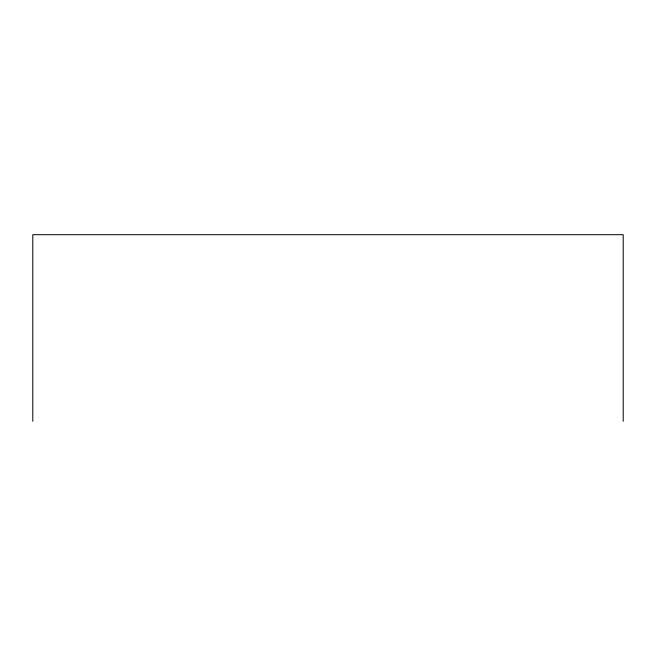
<?xml version="1.0" encoding="UTF-8"?>
<svg xmlns="http://www.w3.org/2000/svg" width="656" height="656" viewBox="0 0 656 656"><rect width="100%" height="100%" fill="white"/><g stroke="black" fill="none" stroke-linecap="round" stroke-linejoin="round"><path stroke-width="0.98" d="M623.2 421.3L623.2 234.7L32.8 234.7L32.8 421.3"/></g></svg>
